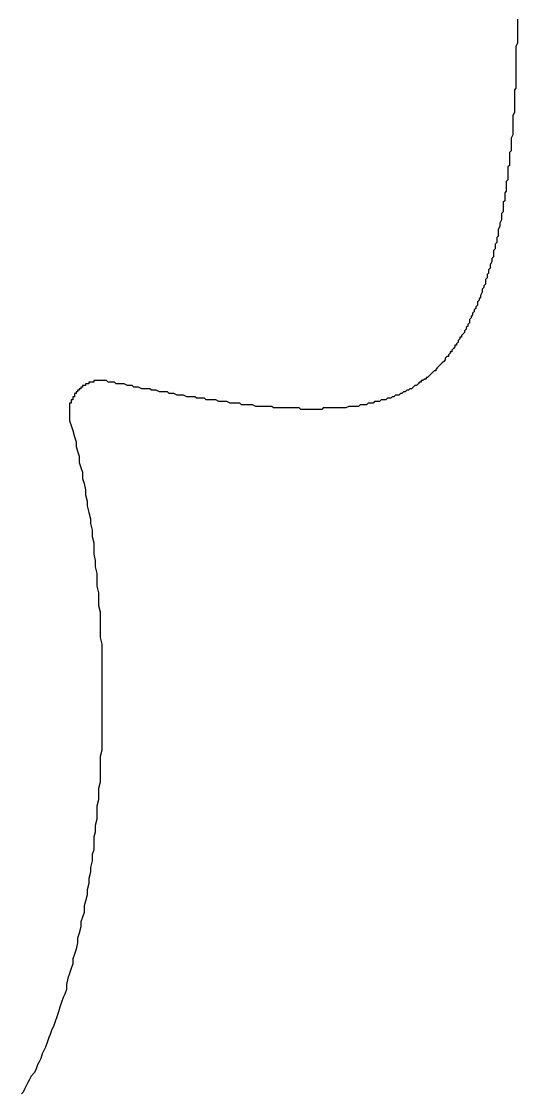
# Model space of a CAD drawing. Header units: millimetres. Extents: x 111 to 2999, y 81 to 1941.
# Drawn here: x 1005.04 to 1008.13, y 1515.5 to 1522.18 of the extents above; entities that cross this region are included whole.
import ezdxf

# ---------------------------------------------------------------- set-up
doc = ezdxf.new("R2010")
doc.units = ezdxf.units.MM

msp = doc.modelspace()

# ---------------------------------------------------------------- linework, layer by layer
msp.add_polyline3d([(1008.1298, 1522.1927, 0), (1008.1298, 1522.1727, 0), (1008.1298, 1522.1527, 0), (1008.1298, 1522.1427, 0), (1008.1298, 1522.1227, 0), (1008.1298, 1522.1127, 0), (1008.1298, 1522.0927, 0), (1008.1298, 1522.0727, 0), (1008.1298, 1522.0627, 0), (1008.1298, 1522.0427, 0), (1008.1198, 1522.0227, 0), (1008.1198, 1522.0127, 0), (1008.1198, 1521.9927, 0), (1008.1198, 1521.9727, 0), (1008.1198, 1521.9627, 0), (1008.1198, 1521.9427, 0), (1008.1198, 1521.9327, 0), (1008.1198, 1521.9127, 0), (1008.1198, 1521.8927, 0), (1008.1198, 1521.8827, 0), (1008.1198, 1521.8627, 0), (1008.1198, 1521.8527, 0), (1008.1198, 1521.8327, 0), (1008.1198, 1521.8127, 0), (1008.1198, 1521.8027, 0), (1008.1198, 1521.7827, 0), (1008.1198, 1521.7627, 0), (1008.1098, 1521.7527, 0), (1008.1098, 1521.7327, 0), (1008.1098, 1521.7227, 0), (1008.1098, 1521.7027, 0), (1008.1098, 1521.6827, 0), (1008.1098, 1521.6727, 0), (1008.1098, 1521.6527, 0), (1008.1098, 1521.6427, 0), (1008.1098, 1521.6227, 0), (1008.1098, 1521.6127, 0), (1008.0998, 1521.5927, 0), (1008.0998, 1521.5727, 0), (1008.0998, 1521.5627, 0), (1008.0998, 1521.5427, 0), (1008.0998, 1521.5327, 0), (1008.0998, 1521.5127, 0), (1008.0998, 1521.5027, 0), (1008.0998, 1521.4827, 0), (1008.0998, 1521.4727, 0), (1008.0898, 1521.4527, 0), (1008.0898, 1521.4327, 0), (1008.0898, 1521.4227, 0), (1008.0898, 1521.4027, 0), (1008.0898, 1521.3927, 0), (1008.0898, 1521.3727, 0), (1008.0798, 1521.3627, 0), (1008.0798, 1521.3427, 0), (1008.0798, 1521.3327, 0), (1008.0798, 1521.3127, 0), (1008.0798, 1521.3027, 0), (1008.0798, 1521.2827, 0), (1008.0698, 1521.2727, 0), (1008.0698, 1521.2527, 0), (1008.0698, 1521.2427, 0), (1008.0698, 1521.2227, 0), (1008.0698, 1521.2127, 0), (1008.0698, 1521.1927, 0), (1008.0598, 1521.1827, 0), (1008.0598, 1521.1627, 0), (1008.0598, 1521.1527, 0), (1008.0598, 1521.1427, 0), (1008.0598, 1521.1227, 0), (1008.0498, 1521.1127, 0), (1008.0498, 1521.0927, 0), (1008.0498, 1521.0827, 0), (1008.0498, 1521.0627, 0), (1008.0398, 1521.0527, 0), (1008.0398, 1521.0427, 0), (1008.0398, 1521.0227, 0), (1008.0398, 1521.0127, 0), (1008.0398, 1520.9927, 0), (1008.0298, 1520.9827, 0), (1008.0298, 1520.9727, 0), (1008.0298, 1520.9527, 0), (1008.0298, 1520.9427, 0), (1008.0198, 1520.9227, 0), (1008.0198, 1520.9127, 0), (1008.0198, 1520.9027, 0), (1008.0098, 1520.8827, 0), (1008.0098, 1520.8727, 0), (1008.0098, 1520.8627, 0), (1008.0098, 1520.8427, 0), (1007.9998, 1520.8327, 0), (1007.9998, 1520.8227, 0), (1007.9998, 1520.8027, 0), (1007.9898, 1520.7927, 0), (1007.9898, 1520.7827, 0), (1007.9898, 1520.7627, 0), (1007.9798, 1520.7527, 0), (1007.9798, 1520.7427, 0), (1007.9798, 1520.7327, 0), (1007.9798, 1520.7127, 0), (1007.9698, 1520.7027, 0), (1007.9698, 1520.6927, 0), (1007.9698, 1520.6827, 0), (1007.9598, 1520.6627, 0), (1007.9598, 1520.6527, 0), (1007.9598, 1520.6427, 0), (1007.9498, 1520.6327, 0), (1007.9498, 1520.6127, 0), (1007.9398, 1520.6027, 0), (1007.9398, 1520.5927, 0), (1007.9398, 1520.5827, 0), (1007.9298, 1520.5727, 0), (1007.9298, 1520.5627, 0), (1007.9298, 1520.5427, 0), (1007.9198, 1520.5327, 0), (1007.9198, 1520.5227, 0), (1007.9098, 1520.5127, 0), (1007.9098, 1520.5027, 0), (1007.9098, 1520.4927, 0), (1007.8998, 1520.4727, 0), (1007.8998, 1520.4627, 0), (1007.8898, 1520.4527, 0), (1007.8898, 1520.4427, 0), (1007.8798, 1520.4327, 0), (1007.8798, 1520.4227, 0), (1007.8798, 1520.4127, 0), (1007.8698, 1520.4027, 0), (1007.8698, 1520.3927, 0), (1007.8598, 1520.3827, 0), (1007.8598, 1520.3727, 0), (1007.8498, 1520.3627, 0), (1007.8498, 1520.3527, 0), (1007.8398, 1520.3427, 0), (1007.8398, 1520.3327, 0), (1007.8298, 1520.3227, 0), (1007.8298, 1520.3127, 0), (1007.8298, 1520.3027, 0), (1007.8198, 1520.2927, 0), (1007.8198, 1520.2827, 0), (1007.8098, 1520.2727, 0), (1007.8098, 1520.2627, 0), (1007.7998, 1520.2527, 0), (1007.7998, 1520.2427, 0), (1007.7898, 1520.2327, 0), (1007.7798, 1520.2227, 0), (1007.7798, 1520.2127, 0), (1007.7698, 1520.2127, 0), (1007.7698, 1520.2027, 0), (1007.7598, 1520.1927, 0), (1007.7598, 1520.1827, 0), (1007.7498, 1520.1727, 0), (1007.7498, 1520.1627, 0), (1007.7398, 1520.1627, 0), (1007.7398, 1520.1527, 0), (1007.7298, 1520.1427, 0), (1007.7198, 1520.1327, 0), (1007.7198, 1520.1227, 0), (1007.7098, 1520.1227, 0), (1007.7098, 1520.1127, 0), (1007.6998, 1520.1027, 0), (1007.6998, 1520.0927, 0), (1007.6898, 1520.0927, 0), (1007.6798, 1520.0827, 0), (1007.6798, 1520.0727, 0), (1007.6698, 1520.0627, 0), (1007.6698, 1520.0627, 0), (1007.6598, 1520.0527, 0), (1007.6498, 1520.0427, 0), (1007.6498, 1520.0427, 0), (1007.6398, 1520.0327, 0), (1007.6298, 1520.0227, 0), (1007.6298, 1520.0227, 0), (1007.6198, 1520.0127, 0), (1007.6198, 1520.0027, 0), (1007.6098, 1520.0027, 0), (1007.5998, 1519.9927, 0), (1007.5998, 1519.9927, 0), (1007.5898, 1519.9827, 0), (1007.5798, 1519.9727, 0), (1007.5798, 1519.9727, 0), (1007.5698, 1519.9627, 0), (1007.5598, 1519.9627, 0), (1007.5598, 1519.9527, 0), (1007.5498, 1519.9527, 0), (1007.5398, 1519.9427, 0), (1007.5298, 1519.9427, 0), (1007.5298, 1519.9327, 0), (1007.5198, 1519.9327, 0), (1007.5098, 1519.9227, 0), (1007.5098, 1519.9227, 0), (1007.4998, 1519.9127, 0), (1007.4898, 1519.9127, 0), (1007.4798, 1519.9027, 0), (1007.4798, 1519.9027, 0), (1007.4698, 1519.8927, 0), (1007.4598, 1519.8927, 0), (1007.4498, 1519.8827, 0), (1007.4498, 1519.8827, 0), (1007.4398, 1519.8827, 0), (1007.4298, 1519.8727, 0), (1007.4198, 1519.8727, 0), (1007.4098, 1519.8627, 0), (1007.4098, 1519.8627, 0), (1007.3998, 1519.8627, 0), (1007.3898, 1519.8527, 0), (1007.3798, 1519.8527, 0), (1007.3698, 1519.8527, 0), (1007.3598, 1519.8427, 0), (1007.3498, 1519.8427, 0), (1007.3498, 1519.8427, 0), (1007.3398, 1519.8327, 0), (1007.3298, 1519.8327, 0), (1007.3198, 1519.8327, 0), (1007.3098, 1519.8227, 0), (1007.2998, 1519.8227, 0), (1007.2898, 1519.8227, 0), (1007.2798, 1519.8227, 0), (1007.2698, 1519.8127, 0), (1007.2598, 1519.8127, 0), (1007.2498, 1519.8127, 0), (1007.2398, 1519.8127, 0), (1007.2298, 1519.8027, 0), (1007.2198, 1519.8027, 0), (1007.2098, 1519.8027, 0), (1007.1998, 1519.8027, 0), (1007.1898, 1519.7927, 0), (1007.1798, 1519.7927, 0), (1007.1698, 1519.7927, 0), (1007.1598, 1519.7927, 0), (1007.1498, 1519.7927, 0), (1007.1398, 1519.7827, 0), (1007.1298, 1519.7827, 0), (1007.1198, 1519.7827, 0), (1007.1098, 1519.7827, 0), (1007.0998, 1519.7827, 0), (1007.0898, 1519.7827, 0), (1007.0798, 1519.7827, 0), (1007.0598, 1519.7727, 0), (1007.0498, 1519.7727, 0), (1007.0398, 1519.7727, 0), (1007.0298, 1519.7727, 0), (1007.0198, 1519.7727, 0), (1007.0098, 1519.7727, 0), (1006.9898, 1519.7727, 0), (1006.9798, 1519.7727, 0), (1006.9698, 1519.7727, 0), (1006.9598, 1519.7727, 0), (1006.9498, 1519.7727, 0), (1006.9298, 1519.7727, 0), (1006.9198, 1519.7727, 0), (1006.9098, 1519.7627, 0), (1006.8998, 1519.7627, 0), (1006.8898, 1519.7627, 0), (1006.8698, 1519.7627, 0), (1006.8598, 1519.7627, 0), (1006.8498, 1519.7627, 0), (1006.8398, 1519.7627, 0), (1006.8198, 1519.7627, 0), (1006.8098, 1519.7627, 0), (1006.7998, 1519.7627, 0), (1006.7798, 1519.7627, 0), (1006.7698, 1519.7727, 0), (1006.7598, 1519.7727, 0), (1006.7398, 1519.7727, 0), (1006.7298, 1519.7727, 0), (1006.7198, 1519.7727, 0), (1006.6998, 1519.7727, 0), (1006.6898, 1519.7727, 0), (1006.6798, 1519.7727, 0), (1006.6598, 1519.7727, 0), (1006.6498, 1519.7727, 0), (1006.6398, 1519.7727, 0), (1006.6198, 1519.7727, 0), (1006.6098, 1519.7727, 0), (1006.5998, 1519.7827, 0), (1006.5798, 1519.7827, 0), (1006.5698, 1519.7827, 0), (1006.5498, 1519.7827, 0), (1006.5398, 1519.7827, 0), (1006.5298, 1519.7827, 0), (1006.5098, 1519.7827, 0), (1006.4998, 1519.7827, 0), (1006.4798, 1519.7927, 0), (1006.4698, 1519.7927, 0), (1006.4598, 1519.7927, 0), (1006.4398, 1519.7927, 0), (1006.4298, 1519.7927, 0), (1006.4098, 1519.7927, 0), (1006.3998, 1519.8027, 0), (1006.3798, 1519.8027, 0), (1006.3698, 1519.8027, 0), (1006.3498, 1519.8027, 0), (1006.3398, 1519.8027, 0), (1006.3198, 1519.8127, 0), (1006.3098, 1519.8127, 0), (1006.2998, 1519.8127, 0), (1006.2798, 1519.8127, 0), (1006.2698, 1519.8127, 0), (1006.2498, 1519.8227, 0), (1006.2398, 1519.8227, 0), (1006.2198, 1519.8227, 0), (1006.2098, 1519.8227, 0), (1006.1898, 1519.8227, 0), (1006.1798, 1519.8327, 0), (1006.1598, 1519.8327, 0), (1006.1498, 1519.8327, 0), (1006.1298, 1519.8327, 0), (1006.1198, 1519.8427, 0), (1006.0998, 1519.8427, 0), (1006.0798, 1519.8427, 0), (1006.0698, 1519.8427, 0), (1006.0498, 1519.8527, 0), (1006.0398, 1519.8527, 0), (1006.0198, 1519.8527, 0), (1006.0098, 1519.8527, 0), (1005.9898, 1519.8627, 0), (1005.9798, 1519.8627, 0), (1005.9598, 1519.8627, 0), (1005.9498, 1519.8727, 0), (1005.9298, 1519.8727, 0), (1005.9198, 1519.8727, 0), (1005.8998, 1519.8727, 0), (1005.8798, 1519.8827, 0), (1005.8698, 1519.8827, 0), (1005.8498, 1519.8827, 0), (1005.8398, 1519.8927, 0), (1005.8198, 1519.8927, 0), (1005.8098, 1519.8927, 0), (1005.7898, 1519.8927, 0), (1005.7698, 1519.9027, 0), (1005.7598, 1519.9027, 0), (1005.7398, 1519.9027, 0), (1005.7298, 1519.9127, 0), (1005.7098, 1519.9127, 0), (1005.6998, 1519.9127, 0), (1005.6798, 1519.9227, 0), (1005.6598, 1519.9227, 0), (1005.6498, 1519.9227, 0), (1005.6298, 1519.9227, 0), (1005.6198, 1519.9327, 0), (1005.5998, 1519.9327, 0), (1005.5798, 1519.9327, 0), (1005.5698, 1519.9427, 0), (1005.5698, 1519.9427, 0), (1005.5698, 1519.9427, 0), (1005.5698, 1519.9427, 0), (1005.5598, 1519.9427, 0), (1005.5598, 1519.9427, 0), (1005.5598, 1519.9427, 0), (1005.5598, 1519.9427, 0), (1005.5498, 1519.9427, 0), (1005.5498, 1519.9427, 0), (1005.5498, 1519.9427, 0), (1005.5498, 1519.9427, 0), (1005.5398, 1519.9427, 0), (1005.5398, 1519.9427, 0), (1005.5398, 1519.9427, 0), (1005.5298, 1519.9427, 0), (1005.5298, 1519.9427, 0), (1005.5298, 1519.9427, 0), (1005.5298, 1519.9427, 0), (1005.5198, 1519.9427, 0), (1005.5198, 1519.9427, 0), (1005.5198, 1519.9427, 0), (1005.5098, 1519.9427, 0), (1005.5098, 1519.9427, 0), (1005.5098, 1519.9427, 0), (1005.5098, 1519.9427, 0), (1005.4998, 1519.9427, 0), (1005.4998, 1519.9427, 0), (1005.4998, 1519.9427, 0), (1005.4998, 1519.9427, 0), (1005.4898, 1519.9427, 0), (1005.4898, 1519.9327, 0), (1005.4898, 1519.9327, 0), (1005.4798, 1519.9327, 0), (1005.4798, 1519.9327, 0), (1005.4798, 1519.9327, 0), (1005.4798, 1519.9327, 0), (1005.4698, 1519.9327, 0), (1005.4698, 1519.9327, 0), (1005.4698, 1519.9327, 0), (1005.4698, 1519.9327, 0), (1005.4598, 1519.9327, 0), (1005.4598, 1519.9327, 0), (1005.4598, 1519.9227, 0), (1005.4598, 1519.9227, 0), (1005.4498, 1519.9227, 0), (1005.4498, 1519.9227, 0), (1005.4498, 1519.9227, 0), (1005.4398, 1519.9227, 0), (1005.4398, 1519.9227, 0), (1005.4398, 1519.9227, 0), (1005.4398, 1519.9127, 0), (1005.4398, 1519.9127, 0), (1005.4298, 1519.9127, 0), (1005.4298, 1519.9127, 0), (1005.4298, 1519.9127, 0), (1005.4298, 1519.9127, 0), (1005.4198, 1519.9127, 0), (1005.4198, 1519.9027, 0), (1005.4198, 1519.9027, 0), (1005.4198, 1519.9027, 0), (1005.4098, 1519.9027, 0), (1005.4098, 1519.9027, 0), (1005.4098, 1519.9027, 0), (1005.4098, 1519.8927, 0), (1005.4098, 1519.8927, 0), (1005.3998, 1519.8927, 0), (1005.3998, 1519.8927, 0), (1005.3998, 1519.8927, 0), (1005.3998, 1519.8827, 0), (1005.3998, 1519.8827, 0), (1005.3898, 1519.8827, 0), (1005.3898, 1519.8827, 0), (1005.3898, 1519.8827, 0), (1005.3898, 1519.8727, 0), (1005.3898, 1519.8727, 0), (1005.3898, 1519.8727, 0), (1005.3798, 1519.8727, 0), (1005.3798, 1519.8727, 0), (1005.3798, 1519.8627, 0), (1005.3798, 1519.8627, 0), (1005.3798, 1519.8627, 0), (1005.3798, 1519.8627, 0), (1005.3698, 1519.8627, 0), (1005.3698, 1519.8527, 0), (1005.3698, 1519.8527, 0), (1005.3698, 1519.8527, 0), (1005.3698, 1519.8527, 0), (1005.3698, 1519.8427, 0), (1005.3598, 1519.8427, 0), (1005.3598, 1519.8427, 0), (1005.3598, 1519.8427, 0), (1005.3598, 1519.8327, 0), (1005.3598, 1519.8327, 0), (1005.3598, 1519.8327, 0), (1005.3598, 1519.8327, 0), (1005.3598, 1519.8227, 0), (1005.3498, 1519.8227, 0), (1005.3498, 1519.8227, 0), (1005.3498, 1519.8227, 0), (1005.3498, 1519.8127, 0), (1005.3498, 1519.8127, 0), (1005.3498, 1519.8127, 0), (1005.3498, 1519.8127, 0), (1005.3498, 1519.8027, 0), (1005.3498, 1519.8027, 0), (1005.3498, 1519.8027, 0), (1005.3398, 1519.8027, 0), (1005.3398, 1519.7927, 0), (1005.3398, 1519.7927, 0), (1005.3398, 1519.7927, 0), (1005.3398, 1519.7827, 0), (1005.3398, 1519.7827, 0), (1005.3398, 1519.7827, 0), (1005.3398, 1519.7827, 0), (1005.3398, 1519.7727, 0), (1005.3398, 1519.7727, 0), (1005.3398, 1519.7727, 0), (1005.3398, 1519.7727, 0), (1005.3398, 1519.7627, 0), (1005.3398, 1519.7627, 0), (1005.3398, 1519.7627, 0), (1005.3398, 1519.7527, 0), (1005.3398, 1519.7527, 0), (1005.3398, 1519.7527, 0), (1005.3398, 1519.7527, 0), (1005.3398, 1519.7427, 0), (1005.3398, 1519.7427, 0), (1005.3398, 1519.7427, 0), (1005.3398, 1519.7327, 0), (1005.3398, 1519.7327, 0), (1005.3398, 1519.7327, 0), (1005.3398, 1519.7327, 0), (1005.3398, 1519.7227, 0), (1005.3398, 1519.7227, 0), (1005.3398, 1519.7227, 0), (1005.3398, 1519.7227, 0), (1005.3398, 1519.7127, 0), (1005.3398, 1519.7127, 0), (1005.3398, 1519.7127, 0), (1005.3398, 1519.7027, 0), (1005.3398, 1519.7027, 0), (1005.3398, 1519.7027, 0), (1005.3398, 1519.7027, 0), (1005.3398, 1519.6927, 0), (1005.3398, 1519.6927, 0), (1005.3398, 1519.6927, 0), (1005.3498, 1519.6627, 0), (1005.3598, 1519.6327, 0), (1005.3698, 1519.5927, 0), (1005.3798, 1519.5627, 0), (1005.3798, 1519.5327, 0), (1005.3898, 1519.5027, 0), (1005.3998, 1519.4727, 0), (1005.3998, 1519.4327, 0), (1005.4098, 1519.4027, 0), (1005.4198, 1519.3727, 0), (1005.4198, 1519.3327, 0), (1005.4298, 1519.3027, 0), (1005.4398, 1519.2627, 0), (1005.4398, 1519.2327, 0), (1005.4498, 1519.1927, 0), (1005.4498, 1519.1627, 0), (1005.4598, 1519.1227, 0), (1005.4698, 1519.0827, 0), (1005.4698, 1519.0527, 0), (1005.4798, 1519.0127, 0), (1005.4798, 1518.9727, 0), (1005.4898, 1518.9327, 0), (1005.4898, 1518.9027, 0), (1005.4898, 1518.8627, 0), (1005.4998, 1518.8227, 0), (1005.4998, 1518.7827, 0), (1005.5098, 1518.7427, 0), (1005.5098, 1518.7027, 0), (1005.5098, 1518.6627, 0), (1005.5198, 1518.6227, 0), (1005.5198, 1518.5827, 0), (1005.5198, 1518.5427, 0), (1005.5298, 1518.5027, 0), (1005.5298, 1518.4627, 0), (1005.5298, 1518.4227, 0), (1005.5298, 1518.3827, 0), (1005.5298, 1518.3427, 0), (1005.5398, 1518.3027, 0), (1005.5398, 1518.2627, 0), (1005.5398, 1518.2227, 0), (1005.5398, 1518.1827, 0), (1005.5398, 1518.1327, 0), (1005.5398, 1518.0927, 0), (1005.5398, 1518.0527, 0), (1005.5398, 1518.0127, 0), (1005.5398, 1517.9727, 0), (1005.5398, 1517.9327, 0), (1005.5398, 1517.8927, 0), (1005.5398, 1517.8527, 0), (1005.5398, 1517.8127, 0), (1005.5398, 1517.7727, 0), (1005.5398, 1517.7327, 0), (1005.5398, 1517.6827, 0), (1005.5398, 1517.6427, 0), (1005.5298, 1517.6027, 0), (1005.5298, 1517.5627, 0), (1005.5298, 1517.5227, 0), (1005.5298, 1517.4827, 0), (1005.5298, 1517.4427, 0), (1005.5198, 1517.4027, 0), (1005.5198, 1517.3627, 0), (1005.5198, 1517.3327, 0), (1005.5098, 1517.2927, 0), (1005.5098, 1517.2527, 0), (1005.5098, 1517.2127, 0), (1005.4998, 1517.1727, 0), (1005.4998, 1517.1327, 0), (1005.4898, 1517.1027, 0), (1005.4898, 1517.0627, 0), (1005.4898, 1517.0227, 0), (1005.4798, 1516.9927, 0), (1005.4798, 1516.9527, 0), (1005.4698, 1516.9127, 0), (1005.4698, 1516.8827, 0), (1005.4598, 1516.8427, 0), (1005.4598, 1516.8127, 0), (1005.4498, 1516.7727, 0), (1005.4498, 1516.7427, 0), (1005.4398, 1516.7027, 0), (1005.4298, 1516.6727, 0), (1005.4298, 1516.6327, 0), (1005.4198, 1516.6027, 0), (1005.4098, 1516.5727, 0), (1005.4098, 1516.5427, 0), (1005.3998, 1516.5027, 0), (1005.3898, 1516.4727, 0), (1005.3898, 1516.4427, 0), (1005.3798, 1516.4027, 0), (1005.3698, 1516.3727, 0), (1005.3598, 1516.3427, 0), (1005.3598, 1516.3127, 0), (1005.3498, 1516.2827, 0), (1005.3398, 1516.2527, 0), (1005.3298, 1516.2227, 0), (1005.3198, 1516.1827, 0), (1005.3198, 1516.1527, 0), (1005.3098, 1516.1227, 0), (1005.2998, 1516.1027, 0), (1005.2898, 1516.0727, 0), (1005.2798, 1516.0427, 0), (1005.2698, 1516.0127, 0), (1005.2598, 1515.9827, 0), (1005.2498, 1515.9527, 0), (1005.2398, 1515.9227, 0), (1005.2298, 1515.9027, 0), (1005.2198, 1515.8727, 0), (1005.2098, 1515.8527, 0), (1005.1998, 1515.8227, 0), (1005.1898, 1515.7927, 0), (1005.1798, 1515.7727, 0), (1005.1698, 1515.7527, 0), (1005.1598, 1515.7227, 0), (1005.1498, 1515.7027, 0), (1005.1398, 1515.6827, 0), (1005.1298, 1515.6527, 0), (1005.1198, 1515.6327, 0), (1005.0998, 1515.6127, 0), (1005.0898, 1515.5927, 0), (1005.0798, 1515.5727, 0), (1005.0698, 1515.5527, 0), (1005.0598, 1515.5327, 0), (1005.0498, 1515.5127, 0), (1005.0398, 1515.5027, 0)])

doc.saveas('drawing.dxf')
